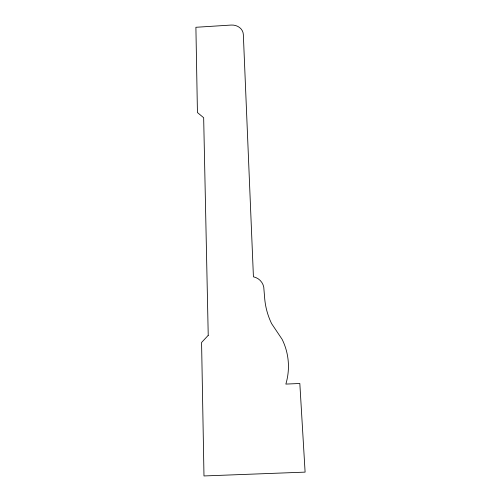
<?xml version="1.0" encoding="UTF-8"?>
<svg xmlns="http://www.w3.org/2000/svg" width="501" height="501" viewBox="0 0 501 501"><rect width="100%" height="100%" fill="white"/><g stroke="black" fill="none" stroke-linecap="round" stroke-linejoin="round"><path stroke-width="0.75" d="M208.228 335.357L201.577 342.465L203.982 475.95L305.103 472.124L299.83 383.49L285.846 384.092A60.871 59.688 -68.1 0 0 282.126 339.334L271.623 323.659A74.161 71.392 23.4 0 1 264.747 299.141L263.758 287.154A13.446 13.139 -12.9 0 0 253.425 276.821L243.336 34.556A11.867 10.283 -8.3 0 0 231.13 25.063L195.897 27.286L197.432 112.543L203.663 117.729L208.228 335.357"/></g></svg>
